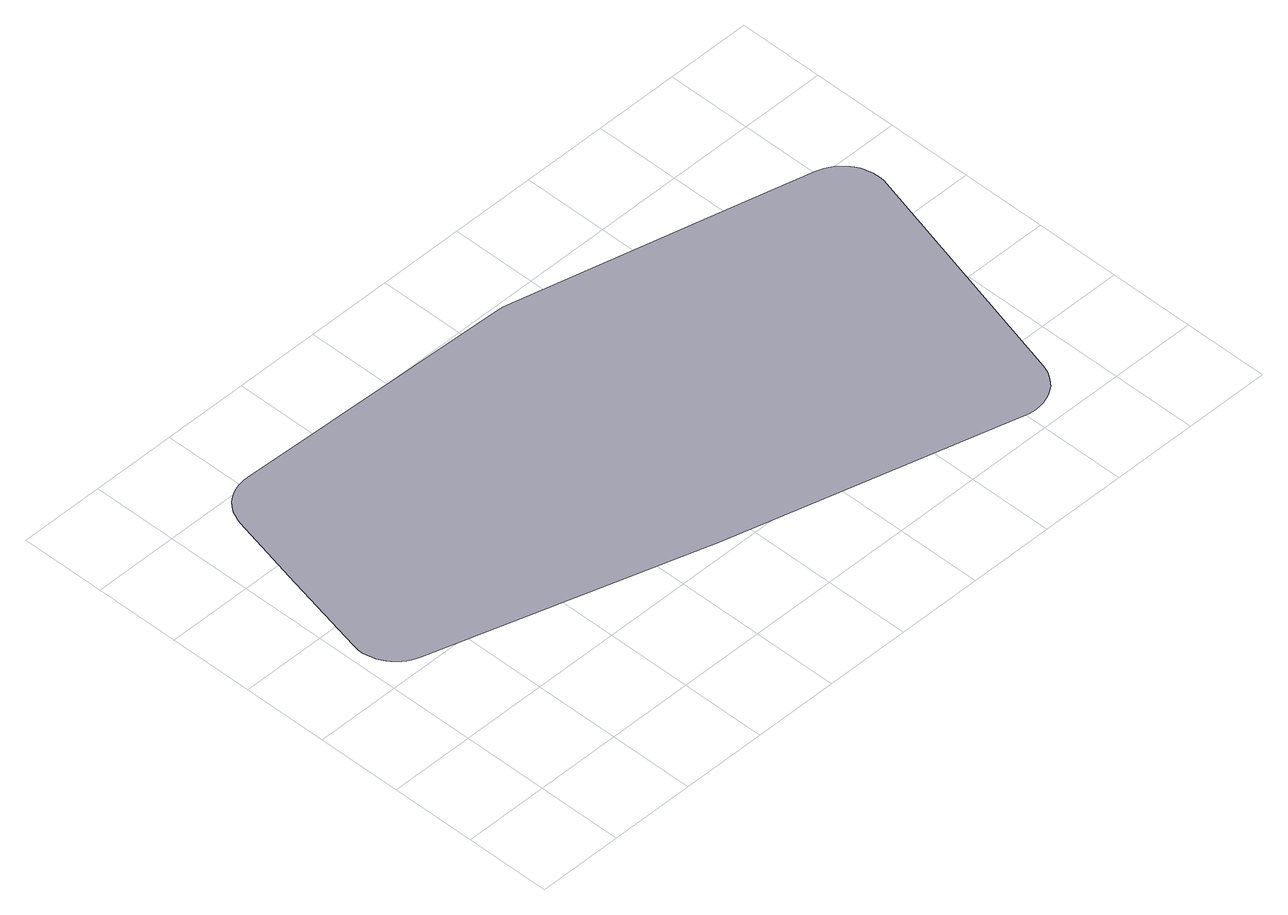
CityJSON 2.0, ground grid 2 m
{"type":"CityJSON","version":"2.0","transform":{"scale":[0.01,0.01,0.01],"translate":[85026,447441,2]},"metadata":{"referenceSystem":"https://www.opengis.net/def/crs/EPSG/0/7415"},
"CityObjects":{
"bridge1":{"type":"Bridge","attributes":{"bgt_status":"bestaand","class":"dek","hoortbijtypeoverbrugging":"waardeOnbekend","overbruggingisbeweegbaar":"0","plus_status":"geenWaarde","relatievehoogteligging":"1"},"geometry":[{"type":"MultiSurface","lod":"1","boundaries":[[[0,1,2,3,4,5,6,7,8,9,10,11,12,13,14,15,16,17,18,19,20,21,22,23,24,25,26,27,28,29,30,31,32,33,34,35,36,37,38,39,40,41,42,43,44,45,46,47,48,49,50,51,52,53,54,55,56,57,58,59,60,61,62,63,64,65,66,67,68,69,70,71,72,73]]]}]}
},
"vertices":[
[1519,112,0],[1515,103,0],[1504,87,0],[1498,79,0],[1491,72,0],[1483,66,0],[1475,61,0],[1466,57,0],[1457,53,0],[1448,50,0],[1438,49,0],[1428,48,0],[1418,48,0],[1409,49,0],[1399,51,0],[1377,57,0],[726,233,0],[723,234,0],[100,423,0],[91,426,0],[82,431,0],[73,436,0],[65,442,0],[58,449,0],[51,456,0],[45,464,0],[40,473,0],[36,482,0],[33,492,0],[31,501,0],[29,511,0],[29,521,0],[30,531,0],[32,541,0],[78,740,0],[78,742,0],[125,937,0],[128,946,0],[132,955,0],[136,964,0],[141,972,0],[148,980,0],[154,987,0],[162,993,0],[170,998,0],[178,1003,0],[187,1007,0],[197,1010,0],[206,1012,0],[216,1013,0],[226,1013,0],[895,990,0],[906,989,0],[912,988,0],[922,986,0],[1417,864,0],[1604,817,0],[1613,814,0],[1623,811,0],[1631,806,0],[1640,800,0],[1647,794,0],[1654,787,0],[1661,779,0],[1666,771,0],[1671,762,0],[1674,753,0],[1677,743,0],[1679,734,0],[1680,724,0],[1680,714,0],[1679,704,0],[1676,694,0],[1522,122,0]
]}
